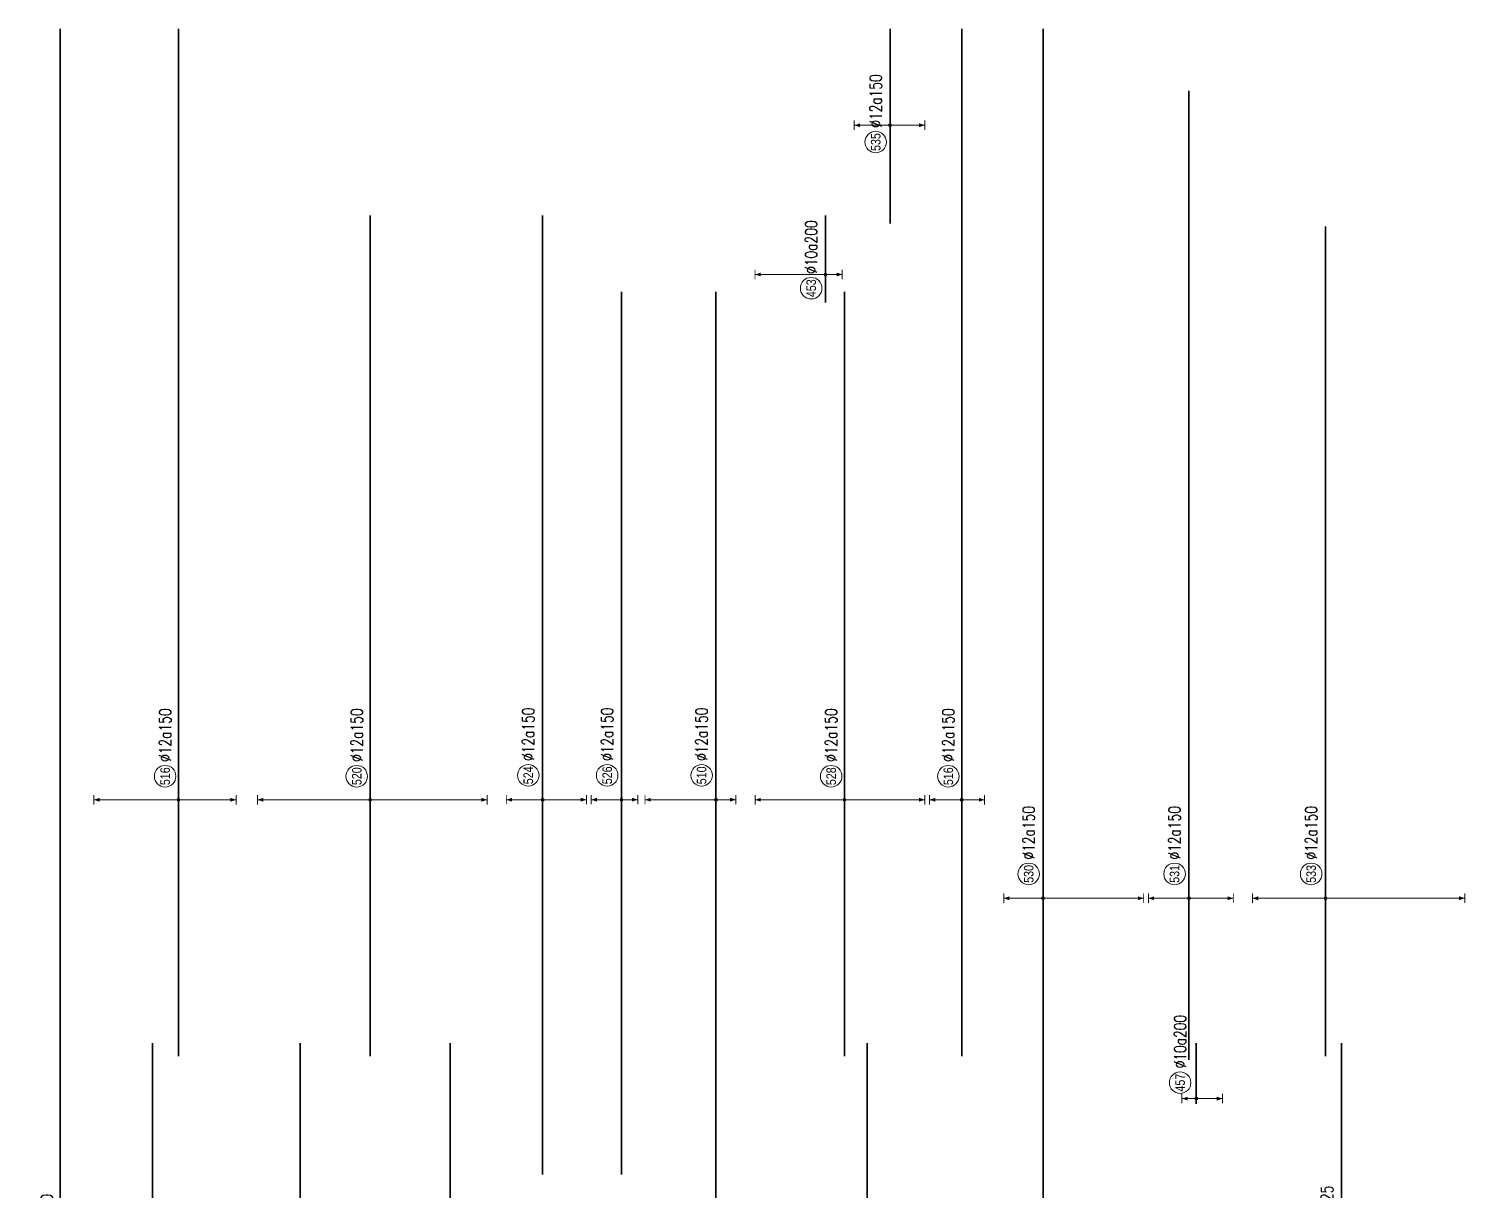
# Model space of a CAD drawing. Header units: millimetres. Extents: x -415354 to 883813, y -531490 to 486716.
# Drawn here: x 466053 to 526121, y -206675 to -158130 of the extents above; entities that cross this region are included whole.
import ezdxf
from ezdxf.enums import TextEntityAlignment as Align

# ---------------------------------------------------------------- set-up
doc = ezdxf.new("R2010")
doc.units = ezdxf.units.MM
doc.header["$MEASUREMENT"] = 0
for name, color, linetype, lineweight in [('NDC_S_DIM', 1, 'Continuous', 15), ('NDC_S_REBAR', 4, 'Continuous', 35), ('NDC_S_VN TEXT', 7, 'Continuous', 20)]:
    doc.layers.add(name, color=color, linetype=linetype, lineweight=lineweight)
doc.styles.add('ARIAL', font='arial.ttf', dxfattribs={"width": 0.8})
doc.styles.add('NDC_EN TXT', font='romans.shx', dxfattribs={"width": 0.8})

# ---------------------------------------------------------------- blocks, each defined once
blk = doc.blocks.new('*U1213')
h = blk.add_hatch(color=6)
edge = h.paths.add_edge_path()
edge.add_arc((-6.91, 0), 0.3, 0, 360)
at = {"layer": 'NDC_S_DIM', "color": 8}
for q in [(-6.91, 17.71), (-6.91, -12.04)]:
    blk.add_line((-6.91, 0), q, dxfattribs=at)
for points in [[(-7.91, 17.71, 0.2, 0.2, 0), (-5.91, 17.71, 0, 0, 0)], [(-7.91, -12.04, 0.2, 0.2, 0), (-5.91, -12.04, 0, 0, 0)]]:
    blk.add_lwpolyline(points, format="xyseb", dxfattribs=at)
at = {"layer": 'NDC_S_DIM'}
blk.add_circle((-1.99, 2.8), 2.25, dxfattribs=at)
at = {"layer": 'NDC_S_DIM', "color": 6}
blk.add_circle((-6.91, 0), 0.3, dxfattribs=at)
at = {"layer": 'NDC_S_DIM', "color": 8}
for points in [[(-7.31, 16.51), (-6.91, 17.71), (-6.51, 16.51)], [(-7.31, -10.84), (-6.91, -12.04), (-6.51, -10.84)]]:
    blk.add_solid(points, dxfattribs=at)
at = {"layer": 'NDC_S_REBAR'}
for p, q in [((0, 0), (-60.48, 0)), ((-60.48, 0), (-60.48, 0)), ((0, 0), (154.22, 0)), ((154.22, 0), (154.22, 0)), ((154.22, 0), (154.22, 0)), ((-60.48, 0), (-60.48, 0))]:
    blk.add_line(p, q, dxfattribs=at)
at = {"layer": 'NDC_S_VN TEXT', "style": 'ARIAL', "width": 0.8}
blk.add_attdef('KHT', text='', height=2, dxfattribs=at).set_placement((-1.99, 2.8), align=Align.MIDDLE_CENTER)
at = {"layer": 'NDC_S_VN TEXT', "color": 3, "style": 'NDC_EN TXT', "width": 0.75}
blk.add_attdef('DKT', (1.01, 1.55), '', height=2.5, dxfattribs=at)
blk = doc.blocks.new('*U1212')
h = blk.add_hatch(color=6)
edge = h.paths.add_edge_path()
edge.add_arc((-6.91, 0), 0.3, 0, 360)
at = {"layer": 'NDC_S_DIM', "color": 8}
for q in [(-6.91, 23.53), (-6.91, -24.47)]:
    blk.add_line((-6.91, 0), q, dxfattribs=at)
for points in [[(-7.91, 23.53, 0.2, 0.2, 0), (-5.91, 23.53, 0, 0, 0)], [(-7.91, -24.47, 0.2, 0.2, 0), (-5.91, -24.47, 0, 0, 0)]]:
    blk.add_lwpolyline(points, format="xyseb", dxfattribs=at)
at = {"layer": 'NDC_S_DIM'}
blk.add_circle((-1.99, 2.8), 2.25, dxfattribs=at)
at = {"layer": 'NDC_S_DIM', "color": 6}
blk.add_circle((-6.91, 0), 0.3, dxfattribs=at)
at = {"layer": 'NDC_S_DIM', "color": 8}
for points in [[(-7.31, 22.33), (-6.91, 23.53), (-6.51, 22.33)], [(-7.31, -23.27), (-6.91, -24.47), (-6.51, -23.27)]]:
    blk.add_solid(points, dxfattribs=at)
at = {"layer": 'NDC_S_REBAR'}
for p, q in [((0, 0), (-60.48, 0)), ((-60.48, 0), (-60.48, 0)), ((0, 0), (115.22, 0)), ((115.22, 0), (115.22, 0)), ((115.22, 0), (115.22, 0)), ((-60.48, 0), (-60.48, 0))]:
    blk.add_line(p, q, dxfattribs=at)
at = {"layer": 'NDC_S_VN TEXT', "style": 'ARIAL', "width": 0.8}
blk.add_attdef('KHT', text='', height=2, dxfattribs=at).set_placement((-1.99, 2.8), align=Align.MIDDLE_CENTER)
at = {"layer": 'NDC_S_VN TEXT', "color": 3, "style": 'NDC_EN TXT', "width": 0.75}
blk.add_attdef('DKT', (1.01, 1.55), '', height=2.5, dxfattribs=at)
blk = doc.blocks.new('*U1211')
h = blk.add_hatch(color=6)
edge = h.paths.add_edge_path()
edge.add_arc((-2.99, 0), 0.3, 0, 360)
at = {"layer": 'NDC_S_DIM', "color": 8}
for q in [(-2.99, 7.59), (-2.99, -9.16)]:
    blk.add_line((-2.99, 0), q, dxfattribs=at)
for points in [[(-3.99, 7.59, 0.2, 0.2, 0), (-1.99, 7.59, 0, 0, 0)], [(-3.99, -9.16, 0.2, 0.2, 0), (-1.99, -9.16, 0, 0, 0)]]:
    blk.add_lwpolyline(points, format="xyseb", dxfattribs=at)
at = {"layer": 'NDC_S_DIM'}
blk.add_circle((2.1, 3), 2.25, dxfattribs=at)
at = {"layer": 'NDC_S_DIM', "color": 6}
blk.add_circle((-2.99, 0), 0.3, dxfattribs=at)
at = {"layer": 'NDC_S_DIM', "color": 8}
for points in [[(-3.39, 6.39), (-2.99, 7.59), (-2.59, 6.39)], [(-3.39, -7.96), (-2.99, -9.16), (-2.59, -7.96)]]:
    blk.add_solid(points, dxfattribs=at)
at = {"layer": 'NDC_S_REBAR'}
for p, q in [((0, 0), (-81.33, 0)), ((-81.33, 0), (-81.33, 0)), ((0, 0), (119.12, 0)), ((119.12, 0), (119.12, 0)), ((119.12, 0), (119.12, 0)), ((-81.33, 0), (-81.33, 0))]:
    blk.add_line(p, q, dxfattribs=at)
at = {"layer": 'NDC_S_VN TEXT', "style": 'ARIAL', "width": 0.8}
blk.add_attdef('KHT', text='', height=2, dxfattribs=at).set_placement((2.1, 3), align=Align.MIDDLE_CENTER)
at = {"layer": 'NDC_S_VN TEXT', "color": 3, "style": 'NDC_EN TXT', "width": 0.75}
blk.add_attdef('DKT', (5.1, 1.75), '', height=2.5, dxfattribs=at)
blk = doc.blocks.new('*U1210')
h = blk.add_hatch(color=6)
edge = h.paths.add_edge_path()
edge.add_arc((-2.99, 0), 0.3, 0, 360)
at = {"layer": 'NDC_S_DIM', "color": 8}
for q in [(-2.99, 6.34), (-2.99, -3.41)]:
    blk.add_line((-2.99, 0), q, dxfattribs=at)
for points in [[(-3.99, 6.34, 0.2, 0.2, 0), (-1.99, 6.34, 0, 0, 0)], [(-3.99, -3.41, 0.2, 0.2, 0), (-1.99, -3.41, 0, 0, 0)]]:
    blk.add_lwpolyline(points, format="xyseb", dxfattribs=at)
at = {"layer": 'NDC_S_DIM'}
blk.add_circle((2.1, 3), 2.25, dxfattribs=at)
at = {"layer": 'NDC_S_DIM', "color": 6}
blk.add_circle((-2.99, 0), 0.3, dxfattribs=at)
at = {"layer": 'NDC_S_DIM', "color": 8}
for points in [[(-3.39, 5.14), (-2.99, 6.34), (-2.59, 5.14)], [(-3.39, -2.21), (-2.99, -3.41), (-2.59, -2.21)]]:
    blk.add_solid(points, dxfattribs=at)
at = {"layer": 'NDC_S_REBAR'}
for p, q in [((0, 0), (-81.33, 0)), ((-81.33, 0), (-81.33, 0)), ((0, 0), (103.12, 0)), ((103.12, 0), (103.12, 0)), ((103.12, 0), (103.12, 0)), ((-81.33, 0), (-81.33, 0))]:
    blk.add_line(p, q, dxfattribs=at)
at = {"layer": 'NDC_S_VN TEXT', "style": 'ARIAL', "width": 0.8}
blk.add_attdef('KHT', text='', height=2, dxfattribs=at).set_placement((2.1, 3), align=Align.MIDDLE_CENTER)
at = {"layer": 'NDC_S_VN TEXT', "color": 3, "style": 'NDC_EN TXT', "width": 0.75}
blk.add_attdef('DKT', (5.1, 1.75), '', height=2.5, dxfattribs=at)
blk = doc.blocks.new('*U1209')
h = blk.add_hatch(color=6)
edge = h.paths.add_edge_path()
edge.add_arc((-2.99, 0), 0.3, 0, 360)
at = {"layer": 'NDC_S_DIM', "color": 8}
for q in [(-2.99, 14.83), (-2.99, -4.17)]:
    blk.add_line((-2.99, 0), q, dxfattribs=at)
for points in [[(-3.99, 14.83, 0.2, 0.2, 0), (-1.99, 14.83, 0, 0, 0)], [(-3.99, -4.17, 0.2, 0.2, 0), (-1.99, -4.17, 0, 0, 0)]]:
    blk.add_lwpolyline(points, format="xyseb", dxfattribs=at)
at = {"layer": 'NDC_S_DIM'}
blk.add_circle((2.1, 3), 2.25, dxfattribs=at)
at = {"layer": 'NDC_S_DIM', "color": 6}
blk.add_circle((-2.99, 0), 0.3, dxfattribs=at)
at = {"layer": 'NDC_S_DIM', "color": 8}
for points in [[(-3.39, 13.63), (-2.99, 14.83), (-2.59, 13.63)], [(-3.39, -2.97), (-2.99, -4.17), (-2.59, -2.97)]]:
    blk.add_solid(points, dxfattribs=at)
at = {"layer": 'NDC_S_REBAR'}
for p, q in [((0, 0), (-114.08, 0)), ((-114.08, 0), (-114.08, 0)), ((0, 0), (103.12, 0)), ((103.12, 0), (103.12, 0)), ((103.12, 0), (103.12, 0)), ((-114.08, 0), (-114.08, 0))]:
    blk.add_line(p, q, dxfattribs=at)
at = {"layer": 'NDC_S_VN TEXT', "style": 'ARIAL', "width": 0.8}
blk.add_attdef('KHT', text='', height=2, dxfattribs=at).set_placement((2.1, 3), align=Align.MIDDLE_CENTER)
at = {"layer": 'NDC_S_VN TEXT', "color": 3, "style": 'NDC_EN TXT', "width": 0.75}
blk.add_attdef('DKT', (5.1, 1.75), '', height=2.5, dxfattribs=at)
blk = doc.blocks.new('*U1208')
h = blk.add_hatch(color=6)
edge = h.paths.add_edge_path()
edge.add_arc((-2.99, 0), 0.3, 0, 360)
at = {"layer": 'NDC_S_DIM', "color": 8}
for q in [(-2.99, 8.47), (-2.99, -9.28)]:
    blk.add_line((-2.99, 0), q, dxfattribs=at)
for points in [[(-3.99, 8.47, 0.2, 0.2, 0), (-1.99, 8.47, 0, 0, 0)], [(-3.99, -9.28, 0.2, 0.2, 0), (-1.99, -9.28, 0, 0, 0)]]:
    blk.add_lwpolyline(points, format="xyseb", dxfattribs=at)
at = {"layer": 'NDC_S_DIM'}
blk.add_circle((2.1, 3), 2.25, dxfattribs=at)
at = {"layer": 'NDC_S_DIM', "color": 6}
blk.add_circle((-2.99, 0), 0.3, dxfattribs=at)
at = {"layer": 'NDC_S_DIM', "color": 8}
for points in [[(-3.39, 7.27), (-2.99, 8.47), (-2.59, 7.27)], [(-3.39, -8.08), (-2.99, -9.28), (-2.59, -8.08)]]:
    blk.add_solid(points, dxfattribs=at)
at = {"layer": 'NDC_S_REBAR'}
for p, q in [((0, 0), (-36.73, 0)), ((-36.73, 0), (-36.73, 0)), ((0, 0), (165.74, 0)), ((165.74, 0), (165.74, 0)), ((165.74, 0), (165.74, 0)), ((-36.73, 0), (-36.73, 0))]:
    blk.add_line(p, q, dxfattribs=at)
at = {"layer": 'NDC_S_VN TEXT', "style": 'ARIAL', "width": 0.8}
blk.add_attdef('KHT', text='', height=2, dxfattribs=at).set_placement((2.1, 3), align=Align.MIDDLE_CENTER)
at = {"layer": 'NDC_S_VN TEXT', "color": 3, "style": 'NDC_EN TXT', "width": 0.75}
blk.add_attdef('DKT', (5.1, 1.75), '', height=2.5, dxfattribs=at)
blk = doc.blocks.new('*U1187')
h = blk.add_hatch(color=6)
edge = h.paths.add_edge_path()
edge.add_arc((-2.99, 0), 0.3, 0, 360)
at = {"layer": 'NDC_S_DIM', "color": 8}
for q in [(-2.99, 8.21), (-2.99, -21.04)]:
    blk.add_line((-2.99, 0), q, dxfattribs=at)
for points in [[(-3.99, 8.21, 0.2, 0.2, 0), (-1.99, 8.21, 0, 0, 0)], [(-3.99, -21.04, 0.2, 0.2, 0), (-1.99, -21.04, 0, 0, 0)]]:
    blk.add_lwpolyline(points, format="xyseb", dxfattribs=at)
at = {"layer": 'NDC_S_DIM'}
blk.add_circle((2.1, 3), 2.25, dxfattribs=at)
at = {"layer": 'NDC_S_DIM', "color": 6}
blk.add_circle((-2.99, 0), 0.3, dxfattribs=at)
at = {"layer": 'NDC_S_DIM', "color": 8}
for points in [[(-3.39, 7.01), (-2.99, 8.21), (-2.59, 7.01)], [(-3.39, -19.84), (-2.99, -21.04), (-2.59, -19.84)]]:
    blk.add_solid(points, dxfattribs=at)
at = {"layer": 'NDC_S_REBAR'}
for p, q in [((0, 0), (-68.98, 0)), ((-68.98, 0), (-68.98, 0)), ((0, 0), (178.72, 0)), ((178.72, 0), (178.72, 0)), ((178.72, 0), (178.72, 0)), ((-68.98, 0), (-68.98, 0))]:
    blk.add_line(p, q, dxfattribs=at)
at = {"layer": 'NDC_S_VN TEXT', "style": 'ARIAL', "width": 0.8}
blk.add_attdef('KHT', text='', height=2, dxfattribs=at).set_placement((2.1, 3), align=Align.MIDDLE_CENTER)
at = {"layer": 'NDC_S_VN TEXT', "color": 3, "style": 'NDC_EN TXT', "width": 0.75}
blk.add_attdef('DKT', (5.1, 1.75), '', height=2.5, dxfattribs=at)
blk = doc.blocks.new('*U1186')
h = blk.add_hatch(color=6)
edge = h.paths.add_edge_path()
edge.add_arc((-4.39, 0), 0.3, 0, 360)
at = {"layer": 'NDC_S_DIM', "color": 8}
for q in [(-4.39, 3), (-4.39, -5.5)]:
    blk.add_line((-4.39, 0), q, dxfattribs=at)
for points in [[(-5.39, 3, 0.2, 0.2, 0), (-3.39, 3, 0, 0, 0)], [(-5.39, -5.5, 0.2, 0.2, 0), (-3.39, -5.5, 0, 0, 0)]]:
    blk.add_lwpolyline(points, format="xyseb", dxfattribs=at)
at = {"layer": 'NDC_S_DIM'}
blk.add_circle((-1.06, 3.38), 2.25, dxfattribs=at)
at = {"layer": 'NDC_S_DIM', "color": 6}
blk.add_circle((-4.39, 0), 0.3, dxfattribs=at)
at = {"layer": 'NDC_S_DIM', "color": 8}
for points in [[(-4.79, 1.8), (-4.39, 3), (-3.99, 1.8)], [(-4.79, -4.3), (-4.39, -5.5), (-3.99, -4.3)]]:
    blk.add_solid(points, dxfattribs=at)
at = {"layer": 'NDC_S_REBAR'}
for p, q in [((0, 0), (-5.52, 0)), ((-5.52, 0), (-5.52, 0)), ((0, 0), (7.18, 0)), ((-5.52, 0), (-5.52, 0)), ((7.18, 0), (7.18, 0)), ((7.18, 0), (7.18, 0))]:
    blk.add_line(p, q, dxfattribs=at)
at = {"layer": 'NDC_S_VN TEXT', "style": 'ARIAL', "width": 0.8}
blk.add_attdef('KHT', text='', height=2, dxfattribs=at).set_placement((-1.06, 3.38), align=Align.MIDDLE_CENTER)
at = {"layer": 'NDC_S_VN TEXT', "color": 3, "style": 'NDC_EN TXT', "width": 0.75}
blk.add_attdef('DKT', (1.94, 2.13), '', height=2.5, dxfattribs=at)
blk = doc.blocks.new('*U1185')
h = blk.add_hatch(color=6)
edge = h.paths.add_edge_path()
edge.add_arc((-2.99, 0), 0.3, 0, 360)
at = {"layer": 'NDC_S_DIM', "color": 8}
for q in [(-2.99, 15.27), (-2.99, -29.13)]:
    blk.add_line((-2.99, 0), q, dxfattribs=at)
for points in [[(-3.99, 15.27, 0.2, 0.2, 0), (-1.99, 15.27, 0, 0, 0)], [(-3.99, -29.13, 0.2, 0.2, 0), (-1.99, -29.13, 0, 0, 0)]]:
    blk.add_lwpolyline(points, format="xyseb", dxfattribs=at)
at = {"layer": 'NDC_S_DIM'}
blk.add_circle((2.1, 3), 2.25, dxfattribs=at)
at = {"layer": 'NDC_S_DIM', "color": 6}
blk.add_circle((-2.99, 0), 0.3, dxfattribs=at)
at = {"layer": 'NDC_S_DIM', "color": 8}
for points in [[(-3.39, 14.07), (-2.99, 15.27), (-2.59, 14.07)], [(-3.39, -27.93), (-2.99, -29.13), (-2.59, -27.93)]]:
    blk.add_solid(points, dxfattribs=at)
at = {"layer": 'NDC_S_REBAR'}
for p, q in [((0, 0), (-35.98, 0)), ((-35.98, 0), (-35.98, 0)), ((0, 0), (137.36, 0)), ((137.36, 0), (137.36, 0)), ((137.36, 0), (137.36, 0)), ((-35.98, 0), (-35.98, 0))]:
    blk.add_line(p, q, dxfattribs=at)
at = {"layer": 'NDC_S_VN TEXT', "style": 'ARIAL', "width": 0.8}
blk.add_attdef('KHT', text='', height=2, dxfattribs=at).set_placement((2.1, 3), align=Align.MIDDLE_CENTER)
at = {"layer": 'NDC_S_VN TEXT', "color": 3, "style": 'NDC_EN TXT', "width": 0.75}
blk.add_attdef('DKT', (5.1, 1.75), '', height=2.5, dxfattribs=at)
blk = doc.blocks.new('*U1173')
h = blk.add_hatch(color=6)
edge = h.paths.add_edge_path()
edge.add_arc((-2.99, 0), 0.3, 0, 360)
at = {"layer": 'NDC_S_DIM', "color": 8}
for q in [(-2.99, 18.59), (-2.99, -25.16)]:
    blk.add_line((-2.99, 0), q, dxfattribs=at)
for points in [[(-3.99, 18.59, 0.2, 0.2, 0), (-1.99, 18.59, 0, 0, 0)], [(-3.99, -25.16, 0.2, 0.2, 0), (-1.99, -25.16, 0, 0, 0)]]:
    blk.add_lwpolyline(points, format="xyseb", dxfattribs=at)
at = {"layer": 'NDC_S_DIM'}
blk.add_circle((-9.29, 3), 2.25, dxfattribs=at)
at = {"layer": 'NDC_S_DIM', "color": 6}
blk.add_circle((-2.99, 0), 0.3, dxfattribs=at)
at = {"layer": 'NDC_S_DIM', "color": 8}
for points in [[(-3.39, 17.39), (-2.99, 18.59), (-2.59, 17.39)], [(-3.39, -23.96), (-2.99, -25.16), (-2.59, -23.96)]]:
    blk.add_solid(points, dxfattribs=at)
at = {"layer": 'NDC_S_REBAR'}
for p, q in [((0, 0), (-104.06, 0)), ((-104.06, 0), (-104.06, 0)), ((0, 0), (34.64, 0)), ((34.64, 0), (34.64, 0)), ((34.64, 0), (34.64, 0)), ((-104.06, 0), (-104.06, 0))]:
    blk.add_line(p, q, dxfattribs=at)
at = {"layer": 'NDC_S_VN TEXT', "style": 'ARIAL', "width": 0.8}
blk.add_attdef('KHT', text='', height=2, dxfattribs=at).set_placement((-9.29, 3), align=Align.MIDDLE_CENTER)
at = {"layer": 'NDC_S_VN TEXT', "color": 3, "style": 'NDC_EN TXT', "width": 0.75}
blk.add_attdef('DKT', (-6.29, 1.75), '', height=2.5, dxfattribs=at)
blk = doc.blocks.new('*U1163')
h = blk.add_hatch(color=6)
edge = h.paths.add_edge_path()
edge.add_arc((-2.99, 0), 0.3, 0, 360)
at = {"layer": 'NDC_S_DIM', "color": 8}
for q in [(-2.99, 9.86), (-2.99, -5.09)]:
    blk.add_line((-2.99, 0), q, dxfattribs=at)
for points in [[(-3.99, 9.86, 0.2, 0.2, 0), (-1.99, 9.86, 0, 0, 0)], [(-3.99, -5.09, 0.2, 0.2, 0), (-1.99, -5.09, 0, 0, 0)]]:
    blk.add_lwpolyline(points, format="xyseb", dxfattribs=at)
at = {"layer": 'NDC_S_DIM'}
blk.add_circle((-9.29, 3), 2.25, dxfattribs=at)
at = {"layer": 'NDC_S_DIM', "color": 6}
blk.add_circle((-2.99, 0), 0.3, dxfattribs=at)
at = {"layer": 'NDC_S_DIM', "color": 8}
for points in [[(-3.39, 8.66), (-2.99, 9.86), (-2.59, 8.66)], [(-3.39, -3.89), (-2.99, -5.09), (-2.59, -3.89)]]:
    blk.add_solid(points, dxfattribs=at)
at = {"layer": 'NDC_S_REBAR'}
for p, q in [((0, 0), (-128.81, 0)), ((-128.81, 0), (-128.81, 0)), ((0, 0), (65.39, 0)), ((65.39, 0), (65.39, 0)), ((65.39, 0), (65.39, 0)), ((-128.81, 0), (-128.81, 0))]:
    blk.add_line(p, q, dxfattribs=at)
at = {"layer": 'NDC_S_VN TEXT', "style": 'ARIAL', "width": 0.8}
blk.add_attdef('KHT', text='', height=2, dxfattribs=at).set_placement((-9.29, 3), align=Align.MIDDLE_CENTER)
at = {"layer": 'NDC_S_VN TEXT', "color": 3, "style": 'NDC_EN TXT', "width": 0.75}
blk.add_attdef('DKT', (-6.29, 1.75), '', height=2.5, dxfattribs=at)
blk = doc.blocks.new('*U1162')
h = blk.add_hatch(color=6)
edge = h.paths.add_edge_path()
edge.add_arc((-2.99, 0), 0.3, 0, 360)
at = {"layer": 'NDC_S_DIM', "color": 8}
for q in [(-2.99, 9.27), (-2.99, -17.23)]:
    blk.add_line((-2.99, 0), q, dxfattribs=at)
for points in [[(-3.99, 9.27, 0.2, 0.2, 0), (-1.99, 9.27, 0, 0, 0)], [(-3.99, -17.23, 0.2, 0.2, 0), (-1.99, -17.23, 0, 0, 0)]]:
    blk.add_lwpolyline(points, format="xyseb", dxfattribs=at)
at = {"layer": 'NDC_S_DIM'}
blk.add_circle((-9.29, 3), 2.25, dxfattribs=at)
at = {"layer": 'NDC_S_DIM', "color": 6}
blk.add_circle((-2.99, 0), 0.3, dxfattribs=at)
at = {"layer": 'NDC_S_DIM', "color": 8}
for points in [[(-3.39, 8.07), (-2.99, 9.27), (-2.59, 8.07)], [(-3.39, -16.03), (-2.99, -17.23), (-2.59, -16.03)]]:
    blk.add_solid(points, dxfattribs=at)
at = {"layer": 'NDC_S_REBAR'}
for p, q in [((0, 0), (-43.81, 0)), ((-43.81, 0), (-43.81, 0)), ((0, 0), (65.39, 0)), ((65.39, 0), (65.39, 0)), ((65.39, 0), (65.39, 0)), ((-43.81, 0), (-43.81, 0))]:
    blk.add_line(p, q, dxfattribs=at)
at = {"layer": 'NDC_S_VN TEXT', "style": 'ARIAL', "width": 0.8}
blk.add_attdef('KHT', text='', height=2, dxfattribs=at).set_placement((-9.29, 3), align=Align.MIDDLE_CENTER)
at = {"layer": 'NDC_S_VN TEXT', "color": 3, "style": 'NDC_EN TXT', "width": 0.75}
blk.add_attdef('DKT', (-6.29, 1.75), '', height=2.5, dxfattribs=at)
blk = doc.blocks.new('*U1161')
h = blk.add_hatch(color=6)
edge = h.paths.add_edge_path()
edge.add_arc((-2.99, 0), 0.3, 0, 360)
at = {"layer": 'NDC_S_DIM', "color": 8}
for q in [(-2.99, 23.15), (-2.99, -7.01)]:
    blk.add_line((-2.99, 0), q, dxfattribs=at)
for points in [[(-3.99, 23.15, 0.2, 0.2, 0), (-1.99, 23.15, 0, 0, 0)], [(-3.99, -7.01, 0.2, 0.2, 0), (-1.99, -7.01, 0, 0, 0)]]:
    blk.add_lwpolyline(points, format="xyseb", dxfattribs=at)
at = {"layer": 'NDC_S_DIM'}
blk.add_circle((-9.29, 3), 2.25, dxfattribs=at)
at = {"layer": 'NDC_S_DIM', "color": 6}
blk.add_circle((-2.99, 0), 0.3, dxfattribs=at)
at = {"layer": 'NDC_S_DIM', "color": 8}
for points in [[(-3.39, 21.95), (-2.99, 23.15), (-2.59, 21.95)], [(-3.39, -5.81), (-2.99, -7.01), (-2.59, -5.81)]]:
    blk.add_solid(points, dxfattribs=at)
at = {"layer": 'NDC_S_REBAR'}
for p, q in [((0, 0), (-30.81, 0)), ((-30.81, 0), (-30.81, 0)), ((0, 0), (65.39, 0)), ((65.39, 0), (65.39, 0)), ((65.39, 0), (65.39, 0)), ((-30.81, 0), (-30.81, 0))]:
    blk.add_line(p, q, dxfattribs=at)
at = {"layer": 'NDC_S_VN TEXT', "style": 'ARIAL', "width": 0.8}
blk.add_attdef('KHT', text='', height=2, dxfattribs=at).set_placement((-9.29, 3), align=Align.MIDDLE_CENTER)
at = {"layer": 'NDC_S_VN TEXT', "color": 3, "style": 'NDC_EN TXT', "width": 0.75}
blk.add_attdef('DKT', (-6.29, 1.75), '', height=2.5, dxfattribs=at)
blk = doc.blocks.new('*U1160')
h = blk.add_hatch(color=6)
edge = h.paths.add_edge_path()
edge.add_arc((-2.99, 0), 0.3, 0, 360)
at = {"layer": 'NDC_S_DIM', "color": 8}
for q in [(-2.99, 23.42), (-2.99, -25.08)]:
    blk.add_line((-2.99, 0), q, dxfattribs=at)
for points in [[(-3.99, 23.42, 0.2, 0.2, 0), (-1.99, 23.42, 0, 0, 0)], [(-3.99, -25.08, 0.2, 0.2, 0), (-1.99, -25.08, 0, 0, 0)]]:
    blk.add_lwpolyline(points, format="xyseb", dxfattribs=at)
at = {"layer": 'NDC_S_DIM'}
blk.add_circle((-9.29, 3), 2.25, dxfattribs=at)
at = {"layer": 'NDC_S_DIM', "color": 6}
blk.add_circle((-2.99, 0), 0.3, dxfattribs=at)
at = {"layer": 'NDC_S_DIM', "color": 8}
for points in [[(-3.39, 22.22), (-2.99, 23.42), (-2.59, 22.22)], [(-3.39, -23.88), (-2.99, -25.08), (-2.59, -23.88)]]:
    blk.add_solid(points, dxfattribs=at)
at = {"layer": 'NDC_S_REBAR'}
for p, q in [((0, 0), (-30.81, 0)), ((-30.81, 0), (-30.81, 0)), ((0, 0), (65.39, 0)), ((65.39, 0), (65.39, 0)), ((65.39, 0), (65.39, 0)), ((-30.81, 0), (-30.81, 0))]:
    blk.add_line(p, q, dxfattribs=at)
at = {"layer": 'NDC_S_VN TEXT', "style": 'ARIAL', "width": 0.8}
blk.add_attdef('KHT', text='', height=2, dxfattribs=at).set_placement((-9.29, 3), align=Align.MIDDLE_CENTER)
at = {"layer": 'NDC_S_VN TEXT', "color": 3, "style": 'NDC_EN TXT', "width": 0.75}
blk.add_attdef('DKT', (-6.29, 1.75), '', height=2.5, dxfattribs=at)
blk = doc.blocks.new('*U1125')
h = blk.add_hatch(color=6)
edge = h.paths.add_edge_path()
edge.add_arc((-6.91, 0), 0.3, 0, 360)
at = {"layer": 'NDC_S_DIM', "color": 8}
for q in [(-6.91, 6.49), (-6.91, -6.01)]:
    blk.add_line((-6.91, 0), q, dxfattribs=at)
for points in [[(-7.91, 6.49, 0.2, 0.2, 0), (-5.91, 6.49, 0, 0, 0)], [(-7.91, -6.01, 0.2, 0.2, 0), (-5.91, -6.01, 0, 0, 0)]]:
    blk.add_lwpolyline(points, format="xyseb", dxfattribs=at)
at = {"layer": 'NDC_S_DIM'}
blk.add_circle((-1.99, 2.8), 2.25, dxfattribs=at)
at = {"layer": 'NDC_S_DIM', "color": 6}
blk.add_circle((-6.91, 0), 0.3, dxfattribs=at)
at = {"layer": 'NDC_S_DIM', "color": 8}
for points in [[(-7.31, 5.29), (-6.91, 6.49), (-6.51, 5.29)], [(-7.31, -4.81), (-6.91, -6.01), (-6.51, -4.81)]]:
    blk.add_solid(points, dxfattribs=at)
at = {"layer": 'NDC_S_REBAR'}
for p, q in [((0, 0), (-189.33, 0)), ((-189.33, 0), (-189.33, 0)), ((0, 0), (255.69, 0)), ((255.69, 0), (255.69, 0)), ((255.69, 0), (255.69, 0)), ((-189.33, 0), (-189.33, 0))]:
    blk.add_line(p, q, dxfattribs=at)
at = {"layer": 'NDC_S_VN TEXT', "style": 'ARIAL', "width": 0.8}
blk.add_attdef('KHT', text='', height=2, dxfattribs=at).set_placement((-1.99, 2.8), align=Align.MIDDLE_CENTER)
at = {"layer": 'NDC_S_VN TEXT', "color": 3, "style": 'NDC_EN TXT', "width": 0.75}
blk.add_attdef('DKT', (1.01, 1.55), '', height=2.5, dxfattribs=at)
blk = doc.blocks.new('*U1119')
h = blk.add_hatch(color=6)
edge = h.paths.add_edge_path()
edge.add_arc((-6.91, 0), 0.3, 0, 360)
at = {"layer": 'NDC_S_DIM', "color": 8}
for q in [(-6.91, 18.71), (-6.91, -16.79)]:
    blk.add_line((-6.91, 0), q, dxfattribs=at)
for points in [[(-7.91, 18.71, 0.2, 0.2, 0), (-5.91, 18.71, 0, 0, 0)], [(-7.91, -16.79, 0.2, 0.2, 0), (-5.91, -16.79, 0, 0, 0)]]:
    blk.add_lwpolyline(points, format="xyseb", dxfattribs=at)
at = {"layer": 'NDC_S_DIM'}
blk.add_circle((-1.99, 2.8), 2.25, dxfattribs=at)
at = {"layer": 'NDC_S_DIM', "color": 6}
blk.add_circle((-6.91, 0), 0.3, dxfattribs=at)
at = {"layer": 'NDC_S_DIM', "color": 8}
for points in [[(-7.31, 17.51), (-6.91, 18.71), (-6.51, 17.51)], [(-7.31, -15.59), (-6.91, -16.79), (-6.51, -15.59)]]:
    blk.add_solid(points, dxfattribs=at)
at = {"layer": 'NDC_S_REBAR'}
for p, q in [((0, 0), (-60.48, 0)), ((-60.48, 0), (-60.48, 0)), ((0, 0), (99.22, 0)), ((99.22, 0), (99.22, 0)), ((99.22, 0), (99.22, 0)), ((-60.48, 0), (-60.48, 0))]:
    blk.add_line(p, q, dxfattribs=at)
at = {"layer": 'NDC_S_VN TEXT', "style": 'ARIAL', "width": 0.8}
blk.add_attdef('KHT', text='', height=2, dxfattribs=at).set_placement((-1.99, 2.8), align=Align.MIDDLE_CENTER)
at = {"layer": 'NDC_S_VN TEXT', "color": 3, "style": 'NDC_EN TXT', "width": 0.75}
blk.add_attdef('DKT', (1.01, 1.55), '', height=2.5, dxfattribs=at)
blk = doc.blocks.new('*U1118')
h = blk.add_hatch(color=6)
edge = h.paths.add_edge_path()
edge.add_arc((1.45, 0), 0.3, 0, 360)
at = {"layer": 'NDC_S_DIM', "color": 8}
for q in [(1.45, 14.74), (1.45, -3.51)]:
    blk.add_line((1.45, 0), q, dxfattribs=at)
for points in [[(0.45, 14.74, 0.2, 0.2, 0), (2.45, 14.74, 0, 0, 0)], [(0.45, -3.51, 0.2, 0.2, 0), (2.45, -3.51, 0, 0, 0)]]:
    blk.add_lwpolyline(points, format="xyseb", dxfattribs=at)
at = {"layer": 'NDC_S_DIM'}
blk.add_circle((-1.41, 3), 2.25, dxfattribs=at)
at = {"layer": 'NDC_S_DIM', "color": 6}
blk.add_circle((1.45, 0), 0.3, dxfattribs=at)
at = {"layer": 'NDC_S_DIM', "color": 8}
for points in [[(1.05, 13.54), (1.45, 14.74), (1.85, 13.54)], [(1.05, -2.31), (1.45, -3.51), (1.85, -2.31)]]:
    blk.add_solid(points, dxfattribs=at)
at = {"layer": 'NDC_S_REBAR'}
for p, q in [((0, 0), (-4.38, 0)), ((-4.38, 0), (-4.38, 0)), ((0, 0), (13.82, 0)), ((13.82, 0), (13.82, 0)), ((13.82, 0), (13.82, 0)), ((-4.38, 0), (-4.38, 0))]:
    blk.add_line(p, q, dxfattribs=at)
at = {"layer": 'NDC_S_VN TEXT', "style": 'ARIAL', "width": 0.8}
blk.add_attdef('KHT', text='', height=2, dxfattribs=at).set_placement((-1.41, 3), align=Align.MIDDLE_CENTER)
at = {"layer": 'NDC_S_VN TEXT', "color": 3, "style": 'NDC_EN TXT', "width": 0.75}
blk.add_attdef('DKT', (1.59, 1.75), '', height=2.5, dxfattribs=at)
blk = doc.blocks.new('*U1116')
h = blk.add_hatch(color=6)
edge = h.paths.add_edge_path()
edge.add_arc((-6.91, 0), 0.3, 0, 360)
at = {"layer": 'NDC_S_DIM', "color": 8}
for q in [(-6.91, 6.71), (-6.91, -4.79)]:
    blk.add_line((-6.91, 0), q, dxfattribs=at)
for points in [[(-7.91, 6.71, 0.2, 0.2, 0), (-5.91, 6.71, 0, 0, 0)], [(-7.91, -4.79, 0.2, 0.2, 0), (-5.91, -4.79, 0, 0, 0)]]:
    blk.add_lwpolyline(points, format="xyseb", dxfattribs=at)
at = {"layer": 'NDC_S_DIM'}
blk.add_circle((-1.99, 2.8), 2.25, dxfattribs=at)
at = {"layer": 'NDC_S_DIM', "color": 6}
blk.add_circle((-6.91, 0), 0.3, dxfattribs=at)
at = {"layer": 'NDC_S_DIM', "color": 8}
for points in [[(-7.31, 5.51), (-6.91, 6.71), (-6.51, 5.51)], [(-7.31, -3.59), (-6.91, -4.79), (-6.51, -3.59)]]:
    blk.add_solid(points, dxfattribs=at)
at = {"layer": 'NDC_S_REBAR'}
for p, q in [((0, 0), (-60.48, 0)), ((-60.48, 0), (-60.48, 0)), ((0, 0), (154.22, 0)), ((154.22, 0), (154.22, 0)), ((154.22, 0), (154.22, 0)), ((-60.48, 0), (-60.48, 0))]:
    blk.add_line(p, q, dxfattribs=at)
at = {"layer": 'NDC_S_VN TEXT', "style": 'ARIAL', "width": 0.8}
blk.add_attdef('KHT', text='', height=2, dxfattribs=at).set_placement((-1.99, 2.8), align=Align.MIDDLE_CENTER)
at = {"layer": 'NDC_S_VN TEXT', "color": 3, "style": 'NDC_EN TXT', "width": 0.75}
blk.add_attdef('DKT', (1.01, 1.55), '', height=2.5, dxfattribs=at)
blk = doc.blocks.new('*U1109')
h = blk.add_hatch(color=6)
edge = h.paths.add_edge_path()
edge.add_arc((-2.07, 0), 0.3, 0, 360)
at = {"layer": 'NDC_S_DIM', "color": 8}
for q in [(-2.07, 7.48), (-2.07, -7.27)]:
    blk.add_line((-2.07, 0), q, dxfattribs=at)
for points in [[(-3.07, 7.48, 0.2, 0.2, 0), (-1.07, 7.48, 0, 0, 0)], [(-3.07, -7.27, 0.2, 0.2, 0), (-1.07, -7.27, 0, 0, 0)]]:
    blk.add_lwpolyline(points, format="xyseb", dxfattribs=at)
at = {"layer": 'NDC_S_DIM'}
blk.add_circle((-5.58, 3), 2.25, dxfattribs=at)
at = {"layer": 'NDC_S_DIM', "color": 6}
blk.add_circle((-2.07, 0), 0.3, dxfattribs=at)
at = {"layer": 'NDC_S_DIM', "color": 8}
for points in [[(-2.47, 6.28), (-2.07, 7.48), (-1.67, 6.28)], [(-2.47, -6.07), (-2.07, -7.27), (-1.67, -6.07)]]:
    blk.add_solid(points, dxfattribs=at)
at = {"layer": 'NDC_S_REBAR'}
for p, q in [((0, 0), (-22.6, 0)), ((-22.6, 0), (-22.6, 0)), ((0, 0), (18.1, 0)), ((18.1, 0), (18.1, 0)), ((18.1, 0), (18.1, 0)), ((-22.6, 0), (-22.6, 0))]:
    blk.add_line(p, q, dxfattribs=at)
at = {"layer": 'NDC_S_VN TEXT', "style": 'ARIAL', "width": 0.8}
blk.add_attdef('KHT', text='', height=2, dxfattribs=at).set_placement((-5.58, 3), align=Align.MIDDLE_CENTER)
at = {"layer": 'NDC_S_VN TEXT', "color": 3, "style": 'NDC_EN TXT', "width": 0.75}
blk.add_attdef('DKT', (-2.58, 1.75), '', height=2.5, dxfattribs=at)

msp = doc.modelspace()

# ---------------------------------------------------------------- block references
at = {"xscale": 200, "yscale": 200, "zscale": 200, "rotation": 90}
for name, p, values in [('*U1125', (467371.2, -209268.9), {'KHT': '508', 'DKT': '%%C12a150'}), ('*U1213', (472314.9, -188973.6), {'KHT': '516', 'DKT': '%%C12a150'}), ('*U1109', (502068.3, -161749.8), {'KHT': '535', 'DKT': '%%C12a150'}), ('*U1116', (505064.7, -188973.6), {'KHT': '516', 'DKT': '%%C12a150'}), ('*U1187', (508465.1, -193873.5), {'KHT': '530', 'DKT': '%%C12a150'}), ('*U1208', (514565.8, -193873.5), {'KHT': '531', 'DKT': '%%C12a150'}), ('*U1212', (480328.6, -188973.6), {'KHT': '520', 'DKT': '%%C12a150'}), ('*U1211', (487540.7, -189753.6), {'KHT': '524', 'DKT': '%%C12a150'}), ('*U1118', (499370.2, -168693), {'KHT': '453', 'DKT': '%%c10a200'}), ('*U1185', (520275.7, -193873.5), {'KHT': '533', 'DKT': '%%C12a150'}), ('*U1210', (490840.6, -189753.6), {'KHT': '526', 'DKT': '%%C12a150'}), ('*U1209', (494788.5, -189753.6), {'KHT': '510', 'DKT': '%%C12a150'}), ('*U1119', (500165.1, -188973.6), {'KHT': '528', 'DKT': '%%C12a150'}), ('*U1186', (514872.6, -201965.9), {'KHT': '457', 'DKT': '%%c10a200'}), ('*U1162', (471225.9, -213608.7), {'KHT': '507', 'DKT': '%%C12a150'}), ('*U1163', (477405, -213608.7), {'KHT': '511', 'DKT': '%%C12a150'}), ('*U1161', (483670.1, -213608.7), {'KHT': '512', 'DKT': '%%C12a150'}), ('*U1160', (501106.8, -213608.7), {'KHT': '512', 'DKT': '%%C12a150'}), ('*U1173', (520940.5, -207457.7), {'KHT': '529', 'DKT': '%%C12a125'})]:
    msp.add_blockref(name, p, dxfattribs=at).add_auto_attribs(values)

doc.saveas('drawing.dxf')
